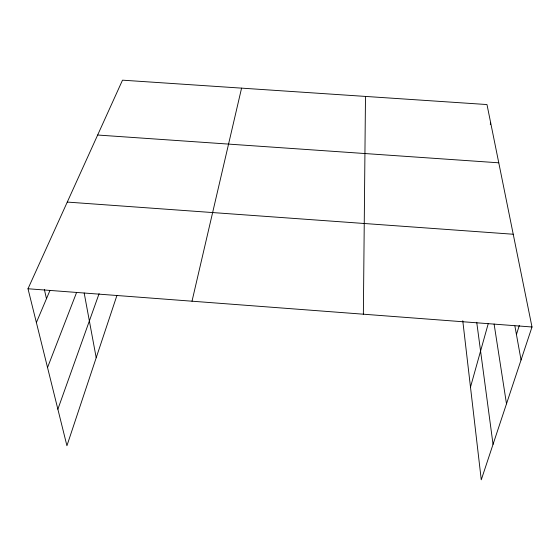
<?xml version="1.0" encoding="UTF-8"?>
<svg xmlns="http://www.w3.org/2000/svg" width="560" height="560" viewBox="0 0 560 560"><rect width="100%" height="100%" fill="white"/><g stroke="black" fill="none" stroke-linecap="round" stroke-linejoin="round"><path stroke-width="0.84" d="M363.356 314.202L365.491 96.425M490.273 124.446L490.665 122.738M192.01 301.203L241.577 88.137M470.491 387.135L488.236 323.659M516.432 334.523L519.302 325.465M116.956 295.365L66.927 445.739L28 288.757L122.507 80.171L486.983 104.552L532 326.991L481.264 479.829L462.77 320.747M57.869 409.199L99.099 293.657M47.537 367.535L76.629 292.362M36.379 322.553L49.868 290.682M97.657 135.03L498.771 162.806M67.277 202.076L513.226 234.241M28 288.757L532 326.991M44.345 289.45L46.473 298.704M84.175 293.013L96.201 357.749M514.885 325.969L521.045 359.989M494.102 324.03L506.492 403.83M476.728 322.294L493.045 444.353"/></g></svg>
